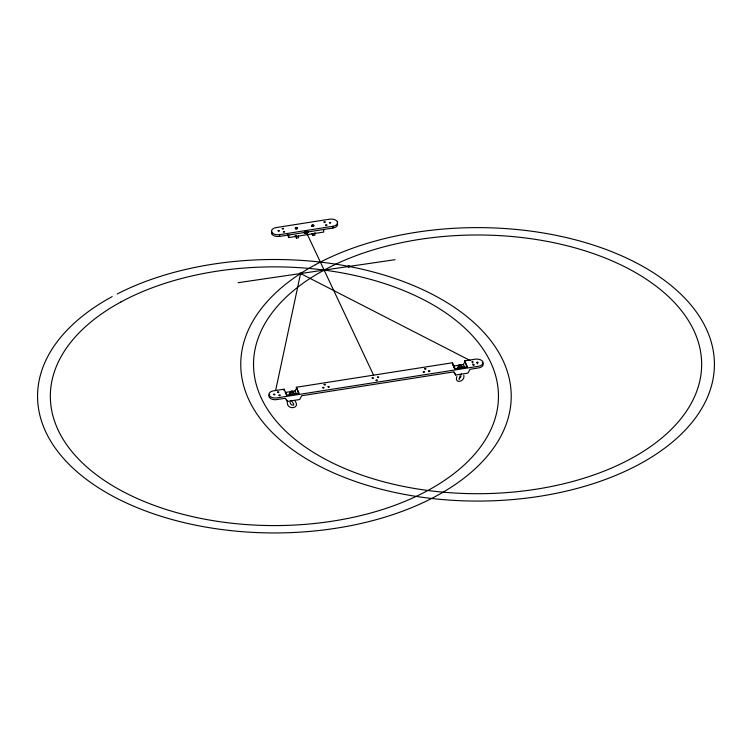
<?xml version="1.0" encoding="UTF-8"?>
<svg xmlns="http://www.w3.org/2000/svg" width="752" height="752" viewBox="0 0 752 752"><rect width="100%" height="100%" fill="white"/><g stroke="black" fill="none" stroke-linecap="round" stroke-linejoin="round"><path stroke-width="1.13" d="M284.03 390.514L284.03 389.188L273.578 390.824A6.345 3.666 0 0 0 269.122 395.326A6.345 3.666 0 0 0 276.905 397.893L478.422 366.28A6.345 3.666 0 0 0 482.887 361.787A6.345 3.666 0 0 0 475.095 359.212L464.651 360.857L466.973 367.117M298.666 393.522L296.344 387.261L452.337 362.784L455.129 368.706L467.443 366.779L464.651 360.857M454.199 368.057L452.337 362.784M472.876 363.254C472.754 358.826 470.696 363.789 472.942 361.562M477.294 363.93L477.294 362.191M463.834 375.323C465.234 381.875 454.039 384.263 456.859 376.508M275.627 390.514L300.593 273.54L470.301 360.603M461.136 375.953L459.228 379.083M286.691 395.42L285.299 392.459L295.075 390.927L296.344 388.587M452.337 364.109L453.606 366.064L463.382 364.523L464.651 362.182M289.257 395.561L290.065 392.365M293.647 394.64L294.446 393.174L292.66 392.036M457.554 369.138L458.363 365.942M461.944 368.207L462.753 366.75L460.957 365.613M460.074 375.991L459.087 379.14M112.208 296.589L106.276 299.926A236.824 136.723 0 0 0 208.708 527.584A236.824 136.723 0 0 0 505.56 366.497A236.824 136.723 0 0 0 118.327 293.383L117.19 293.985M271.745 232.086A6.383 3.685 0 0 0 279.575 234.671L332.92 226.296A6.383 3.685 0 0 0 337.404 221.784A6.383 3.685 0 0 0 329.573 219.189L276.228 227.565A6.383 3.685 0 0 0 271.745 232.086L271.745 233.816M271.735 231.907A6.383 3.685 0 0 0 279.575 236.41L304.193 232.547M308.301 231.898L332.92 228.035A6.383 3.685 0 0 0 337.404 223.513L337.404 221.784M287.377 234.511L288.806 237.557L323.689 232.086L323.689 229.482M269.742 394.274A6.345 3.666 0 0 0 275.27 399.763L285.299 398.297L287.349 401.455L299.663 399.519L301.712 395.721L453.606 371.902L455.656 375.051L467.97 373.114L470.019 369.326L479.955 367.653A6.345 3.666 0 0 0 482.248 362.643M238.093 282.696L395.11 259.684M295.122 235.31L296.438 238.046L298.488 237.726L298.488 235.987M457.554 367.408L459.34 368.536M289.257 393.832L291.043 394.96M292.584 402.376C296.156 406.24 290.874 406.212 289.981 402.395M295.16 401.258C300.678 408.552 286.907 410.46 287.32 402.405M311.967 233.637L312.841 235.461M463.382 364.523L464.774 367.484M453.606 366.064L454.998 369.025M454.236 372.024L455.656 375.051M306.29 232.18L373.669 375.333M296.344 387.261L299.127 393.183L286.813 395.11L284.03 389.188M295.075 390.927L296.467 393.888M286.399 399.434L287.349 401.455M462.753 366.75L462.753 368.489M332.92 226.296L332.92 228.035M314.9 232.537L314.9 235.15L312.851 235.47L312.841 233.722M296.438 235.442L296.438 238.046M288.806 234.953L288.806 237.557M279.575 234.671L279.575 236.41M461.305 366.694A1.325 0.771 0 0 1 460.149 367.841A1.325 0.771 0 0 1 459.002 366.694M293.007 393.117A1.325 0.771 0 0 1 291.851 394.274A1.325 0.771 0 0 1 290.704 393.117M292.199 401.183A1.325 0.771 0 0 1 290.526 400.44M461.399 373.753A1.325 0.771 0 0 1 459.923 374.778M273.634 394.368C274.809 396.229 275.852 392.995 273.634 394.368M277.526 392.102C278.701 393.963 279.744 390.73 277.526 392.102M278.973 395.185C280.148 397.047 281.201 393.813 278.973 395.185M322.702 387.628C323.877 389.489 324.92 386.255 322.702 387.628M324.112 384.545C325.287 386.406 326.33 383.172 324.112 384.545M328.032 386.791C329.207 388.652 330.25 385.419 328.032 386.791M372.146 377.965C373.321 379.826 374.374 376.583 372.146 377.965M376.066 380.211C377.241 382.072 378.294 378.839 376.066 380.211M377.476 377.128C378.651 378.989 379.704 375.746 377.476 377.128M423.263 371.845C424.438 373.716 425.491 370.473 423.263 371.845M424.683 368.762C425.848 370.623 426.901 367.39 424.683 368.762M428.602 371.018C429.768 372.879 430.821 369.636 428.602 371.018M472.933 364.758C474.108 366.619 475.151 363.385 472.933 364.758M476.824 362.492C477.999 364.353 479.043 361.12 476.824 362.492M278.108 230.732C279.274 232.594 280.336 229.36 278.108 230.732M282.226 228.599C283.391 230.469 284.453 227.236 282.226 228.599M283.363 231.719C284.529 233.59 285.591 230.356 283.363 231.719M324.018 222.028C325.184 223.899 326.246 220.665 324.018 222.028M325.691 225.074C326.857 226.935 327.919 223.701 325.691 225.074M329.414 222.714C330.579 224.575 331.641 221.342 329.414 222.714M120.94 301.956L115.338 305.115A224.068 129.363 0 0 0 212.243 520.506A224.068 129.363 0 0 0 493.105 368.095A224.068 129.363 0 0 0 126.731 298.929L120.94 301.956M315.398 264.713L309.467 268.05A236.824 136.723 0 0 0 411.899 495.709A236.824 136.723 0 0 0 708.751 334.621A236.824 136.723 0 0 0 321.518 261.508L315.398 264.713M324.131 270.081L318.528 273.239A224.068 129.363 0 0 0 415.433 488.631A224.068 129.363 0 0 0 696.296 336.219A224.068 129.363 0 0 0 329.921 267.054L324.131 270.081M323.379 270.588A1.062 0.611 0 0 0 325.005 270.081A1.062 0.611 0 0 0 323.445 269.526A1.062 0.611 0 0 0 323.379 270.588M300.048 274.057A1.062 0.611 0 0 0 301.655 273.549A1.062 0.611 0 0 0 300.076 272.995A1.062 0.611 0 0 0 300.048 274.057M348.364 266.979A1.062 0.611 0 0 0 349.981 266.462A1.062 0.611 0 0 0 348.402 265.917A1.062 0.611 0 0 0 348.364 266.979M290.911 392.309A1.325 0.771 0 0 0 293.139 391.961A1.325 0.771 0 0 0 291.513 391.021A1.325 0.771 0 0 0 290.911 392.309M459.303 365.933A1.325 0.771 0 0 0 461.465 365.472A1.325 0.771 0 0 0 459.698 364.617A1.325 0.771 0 0 0 459.303 365.933M307.004 232.941A1.062 0.837 -25.2 0 0 308.264 231.682A1.062 0.837 -25.2 0 0 306.553 231.56A1.062 0.837 -25.2 0 0 307.004 232.941M304.955 233.261A1.062 0.837 -25.2 0 0 306.214 232.001A1.062 0.837 -25.2 0 0 304.494 231.879A1.062 0.837 -25.2 0 0 304.955 233.261M312.052 226.061A1.025 0.592 0 0 0 313.772 225.797A1.025 0.592 0 0 0 312.512 225.064A1.025 0.592 0 0 0 312.052 226.061M295.639 228.636A1.025 0.592 0 0 0 297.36 228.373A1.025 0.592 0 0 0 296.1 227.649A1.025 0.592 0 0 0 295.639 228.636M312.249 226.173A1.062 0.611 0 0 0 313.847 225.638A1.062 0.611 0 0 0 312.249 225.111A1.062 0.611 0 0 0 312.249 226.173M295.837 228.749A1.062 0.611 0 0 0 297.435 228.223A1.062 0.611 0 0 0 295.837 227.687A1.062 0.611 0 0 0 295.837 228.749"/></g></svg>
